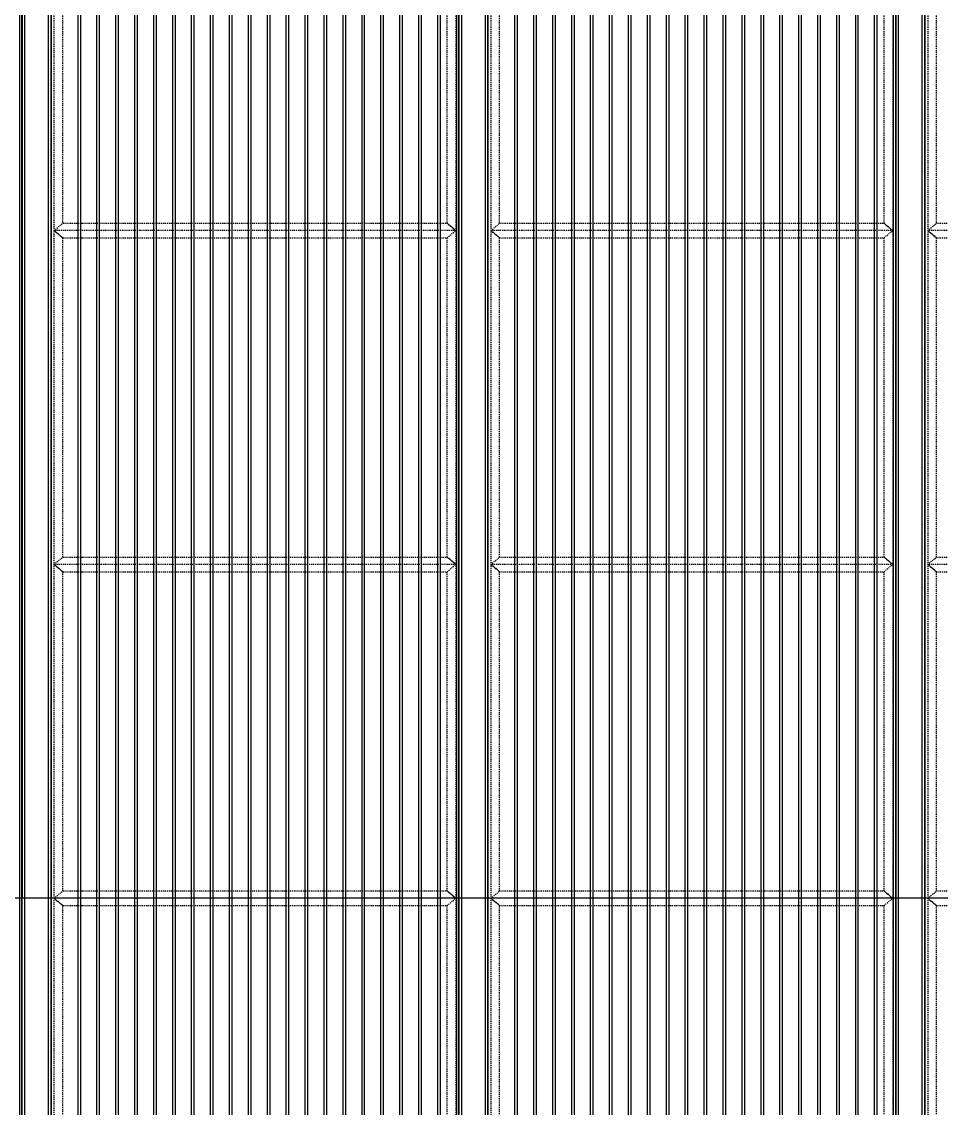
# Model space of a CAD drawing. Header units: millimetres. Extents: x 2519235 to 7246330, y 25937 to 201821.
# Drawn here: x 3143635 to 3146792, y 110629 to 114361 of the extents above; entities that cross this region are included whole.
import ezdxf
from ezdxf.xclip import XClip

# ---------------------------------------------------------------- set-up
doc = ezdxf.new("R2010")
doc.units = ezdxf.units.MM
doc.header["$XCLIPFRAME"] = 0
doc.set_wipeout_variables(frame=1)
for name, pattern in [('ACM_Grid2', [9, 6, -1, 1, -1]), ('HIDDEN', [0.375, 0.25, -0.125]), ('HIDDEN2', [4.7625, 3.175, -1.5875]), ('TA_GL_005.00000', [13.75, 5, -1.25, 1.25, -1.25, 5]), ('TA_HL_001.00000', [6.5, 3.55, -2.95])]:
    doc.linetypes.add(name, pattern=pattern)
for name, color, linetype in [('000 - 0_SYM_DWG_GRIDLINE_MAIN_COLOR_251', 7, 'Continuous'), ('010 - ASPG_EXTR_MAIN_COLOR_2', 7, 'Continuous'), ('010 - ASPG_EXTR_WIPEOUT_', 7, 'Continuous'), ('010 - ASPG_FRAMING_MAIN_COLOR_1', 7, 'Continuous'), ('010 - ASPG_FRAMING_MAIN_COLOR_2', 7, 'Continuous'), ('010 - ASPG_FRAMING_SUB_COLOR_2', 7, 'Continuous'), ('010 - ASPG_FRAMING_SUB_COLOR_3', 7, 'Continuous'), ('010 - ASPG_FRAMING_WIPEOUT_', 7, 'Continuous'), ('_[-125x65x6x8', 7, 'Continuous'), ('_PL-02', 7, 'Continuous'), ('_PLATE-SC', 7, 'Continuous'), ('_SC -100x100x6x8', 7, 'Continuous'), ('_งานโครงสร้าง', 7, 'Continuous'), ('G-ANNO-HATCH-G251', 7, 'Continuous')]:
    doc.layers.add(name, color=color, linetype=linetype)
doc.layers.add('ACM_Line_Grid Line _Existing__Lw2_', color=7, linetype='ACM_Grid2', lineweight=9)
doc.styles.add('TA', font='', dxfattribs={"height": 4.5})
doc.styles.get('TA').set_extended_font_data('Cordia New')

# ---------------------------------------------------------------- blocks, each defined once
blk = doc.blocks.new('*U996')
at = {"layer": '000 - 0_SYM_DWG_GRIDLINE_MAIN_COLOR_251', "color": 7, "linetype": 'ByBlock', "ltscale": 5}
blk.add_line((20, 0), (-878, 0), dxfattribs=at)
at = {"color": 7, "style": 'TA', "flags": 1}
blk.add_attdef('LOCATION', (6, -6), '', height=4.5, rotation=270, dxfattribs=at)
blk = doc.blocks.new('W-1-PP17-ENT1_REV02_20260415-163734_PP17_ENT1_ELE3_DIMS')
at = {"layer": '000 - 0_SYM_DWG_GRIDLINE_MAIN_COLOR_251', "color": 7, "linetype": 'TA_GL_005.00000', "xscale": 50, "yscale": 50, "zscale": 50, "rotation": 180}
blk.add_blockref('*U996', (-18300, 110940), dxfattribs=at)
blk = doc.blocks.new('*U92')
at = {"color": 7, "linetype": 'HIDDEN2', "ltscale": 0.3}
blk.add_line((0, -26.5), (-2700, -26.5), dxfattribs=at)
at = {"color": 7}
blk.add_lwpolyline([(0, 32.5), (-2700, 32.5), (-2700, -32.5), (0, -32.5)], close=True, dxfattribs=at)
blk = doc.blocks.new('_PL-01')
at = {"layer": 'G-ANNO-HATCH-G251'}
h = blk.add_hatch(dxfattribs=at)
h.set_pattern_fill('AR-CONC', scale=0.05)
h.set_pattern_definition([(50, (-178564.836, -85577.109), (9.10923345, -0.79695428), [0.9525, -10.4775]), (355, (-178564.836, -85577.109), (-1.76217107, 9.55284226), [0.762, -8.3820292]), (100.4514447, (-178564.077, -85577.176), (7.34706235, 8.7558876), [0.80950044, -8.90451223]), (46.1842, (-178564.836, -85574.569), (13.55395204, -2.1021164), [1.42875, -15.71625]), (96.6355576, (-178563.706, -85574.744), (11.8702067, 12.3713062), [1.2142512, -13.3567804]), (351.184151, (-178564.836, -85574.57), (11.8702067, 12.3713062), [1.1429984, -12.5729866]), (21, (-178563.566, -85575.204), (7.58071956, -5.1132599), [0.9525, -10.4775]), (326, (-178563.566, -85575.204), (3.0901014, 9.2093983), [0.762, -8.382]), (71.451445, (-178562.934, -85575.63), (10.67082096, 4.09613844), [0.80950044, -8.9044969]), (37.5, (-178564.8358, -85577.1093), (0.15443016, 4.227751944), [0, -8.2804, 0, -8.509, 0, -8.41375]), (7.5, (-178564.836, -85577.1093), (3.34098313, 5.00902874), [0, -4.8514, 0, -8.0899, 0, -3.20675]), (327.5, (-178567.668, -85577.1093), (6.77952976, -0.2864372), [0, -3.175, 0, -9.906, 0, -13.1445]), (317.5, (-178568.938, -85577.1093), (7.40645907, 1.27132455), [0, -4.1275, 0, -6.5786, 0, -9.3345])])
h.paths.add_polyline_path([(70, 0), (-70, 0), (-70, -10), (70, -10)])
h = blk.add_hatch(dxfattribs=at)
h.set_pattern_fill('ANSI32', scale=0.5, angle=90)
h.set_pattern_definition([(135, (-178371.5467, -85577.1093), (-3.36759605, -3.36759605), []), (135, (-178371.5467, -85574.8643), (-3.36759605, -3.36759605), [])])
h.paths.add_polyline_path([(70, -10), (-70, -10), (-70, -20), (70, -20)])
at = {"color": 7}
for points in [[(-70, 0), (70, 0), (70, -10), (-70, -10)], [(-70, -10), (70, -10), (70, -20), (-70, -20)]]:
    blk.add_lwpolyline(points, close=True, dxfattribs=at)
at = {"layer": 'ACM_Line_Grid Line _Existing__Lw2_', "color": 7, "lineweight": 20}
blk.add_line((0, 0), (0, -20), dxfattribs=at)
blk = doc.blocks.new('*U55')
at = {"color": 7}
for p, q in [((-3, 3160), (-63, 3160)), ((-57.9, 3155), (-50, 3155)), ((-50, 5), (-50, 3155)), ((-50, 3155), (50, 3155)), ((-17.6, 3135.8), (-18.8, 3135)), ((-18.8, 3135), (-18.8, 3115)), ((-17.6, 3135.8), (-11, 3135.8)), ((-11, 3135.8), (-9.8, 3135)), ((-9.8, 3138.5), (-9.8, 3111.5)), ((-9.8, 3138.5), (-8, 3138.5)), ((-8, 3138.5), (-8, 3111.5)), ((-3, 3155), (-3, 3160)), ((4, 3111.5), (4, 3138.5)), ((5.8, 3138.5), (4, 3138.5)), ((5.8, 3111.5), (5.8, 3138.5)), ((7, 3135.8), (5.8, 3135)), ((13.6, 3135.8), (7, 3135.8)), ((13.6, 3135.8), (14.8, 3135)), ((14.8, 3115), (14.8, 3135)), ((22.6, 3135.8), (16, 3135.8)), ((22.6, 3135.8), (23.8, 3135)), ((23.8, 3115), (23.8, 3135)), ((50, 3155), (50, 5)), ((-24.8, 3131.6), (-24.8, 3118.4)), ((-24.8, 3131.6), (-23.6, 3130.3)), ((-24.8, 3118.4), (-23.6, 3119.7)), ((-22.4, 3131.6), (-23.6, 3130.3)), ((-23.6, 3130.3), (-23.6, 3119.7)), ((-23.6, 3119.7), (-22.4, 3118.4)), ((-22.4, 3131.6), (-21.2, 3130.3)), ((-22.4, 3131.6), (-22.4, 3118.4)), ((-22.4, 3118.4), (-21.2, 3119.7)), ((-20, 3131.6), (-21.2, 3130.3)), ((-21.2, 3130.3), (-21.2, 3119.7)), ((-21.2, 3119.7), (-20, 3118.4)), ((-20, 3131.6), (-18.8, 3130.3)), ((-20, 3131.6), (-20, 3118.4)), ((-20, 3118.4), (-18.8, 3119.7)), ((-17.6, 3114.2), (-18.8, 3115)), ((-17.6, 3128.6), (-11, 3128.6)), ((-17.6, 3121.4), (-11, 3121.4)), ((-17.6, 3114.2), (-11, 3114.2)), ((-11, 3114.2), (-9.8, 3115)), ((-9.8, 3111.5), (-8, 3111.5)), ((5.8, 3111.5), (4, 3111.5)), ((7, 3114.2), (5.8, 3115)), ((13.6, 3128.6), (7, 3128.6)), ((13.6, 3121.4), (7, 3121.4)), ((13.6, 3114.2), (7, 3114.2)), ((13.6, 3114.2), (14.8, 3115)), ((22.6, 3128.6), (16, 3128.6)), ((22.6, 3121.4), (16, 3121.4)), ((22.6, 3114.2), (16, 3114.2)), ((22.6, 3114.2), (23.8, 3115)), ((25, 3131.6), (23.8, 3130.3)), ((25, 3118.4), (23.8, 3119.7)), ((26.2, 3130.3), (25, 3131.6)), ((25, 3118.4), (25, 3131.6)), ((25, 3118.4), (26.2, 3119.7)), ((27.4, 3131.6), (26.2, 3130.3)), ((26.2, 3119.7), (26.2, 3130.3)), ((27.4, 3118.4), (26.2, 3119.7)), ((28.6, 3130.3), (27.4, 3131.6)), ((27.4, 3118.4), (27.4, 3131.6)), ((27.4, 3118.4), (28.6, 3119.7)), ((29.8, 3131.6), (28.6, 3130.3)), ((28.6, 3130.3), (28.6, 3119.7)), ((29.8, 3118.4), (28.6, 3119.7)), ((29.8, 3118.4), (29.8, 3131.6)), ((-24.8, 28.4), (-24.8, 41.6)), ((-24.8, 41.6), (-23.6, 40.3)), ((-23.6, 40.3), (-22.4, 41.6)), ((-23.6, 29.7), (-23.6, 40.3)), ((-22.4, 41.6), (-21.2, 40.3)), ((-22.4, 28.4), (-22.4, 41.6)), ((-21.2, 40.3), (-20, 41.6)), ((-21.2, 29.7), (-21.2, 40.3)), ((-20, 41.6), (-18.8, 40.3)), ((-20, 28.4), (-20, 41.6)), ((-17.6, 45.8), (-18.8, 45)), ((-18.8, 25), (-18.8, 45)), ((-17.6, 45.8), (-11, 45.8)), ((-17.6, 38.6), (-11, 38.6)), ((-11, 45.8), (-9.8, 45)), ((-9.8, 21.5), (-9.8, 48.5)), ((-9.8, 48.5), (-8, 48.5)), ((-8, 21.5), (-8, 48.5)), ((4, 48.5), (4, 21.5)), ((5.8, 48.5), (4, 48.5)), ((5.8, 48.5), (5.8, 21.5)), ((7, 45.8), (5.8, 45)), ((13.6, 45.8), (7, 45.8)), ((13.6, 38.6), (7, 38.6)), ((13.6, 45.8), (14.8, 45)), ((14.8, 45), (14.8, 25)), ((22.6, 45.8), (16, 45.8)), ((22.6, 38.6), (16, 38.6)), ((22.6, 45.8), (23.8, 45)), ((23.8, 45), (23.8, 25)), ((25, 41.6), (23.8, 40.3)), ((25, 41.6), (26.2, 40.3)), ((25, 41.6), (25, 28.4)), ((27.4, 41.6), (26.2, 40.3)), ((26.2, 40.3), (26.2, 29.7)), ((27.4, 41.6), (28.6, 40.3)), ((27.4, 41.6), (27.4, 28.4)), ((29.8, 41.6), (28.6, 40.3)), ((28.6, 29.7), (28.6, 40.3)), ((29.8, 41.6), (29.8, 28.4)), ((-3, 0), (-63, 0)), ((-57.9, 5), (-50, 5)), ((-50, 5), (50, 5)), ((-24.8, 28.4), (-23.6, 29.7)), ((-22.4, 28.4), (-23.6, 29.7)), ((-22.4, 28.4), (-21.2, 29.7)), ((-20, 28.4), (-21.2, 29.7)), ((-20, 28.4), (-18.8, 29.7)), ((-17.6, 24.2), (-18.8, 25)), ((-17.6, 31.4), (-11, 31.4)), ((-17.6, 24.2), (-11, 24.2)), ((-11, 24.2), (-9.8, 25)), ((-9.8, 21.5), (-8, 21.5)), ((-3, 5), (-3, 0)), ((5.8, 21.5), (4, 21.5)), ((7, 24.2), (5.8, 25)), ((13.6, 31.4), (7, 31.4)), ((13.6, 24.2), (7, 24.2)), ((13.6, 24.2), (14.8, 25)), ((22.6, 31.4), (16, 31.4)), ((22.6, 24.2), (16, 24.2)), ((22.6, 24.2), (23.8, 25)), ((25, 28.4), (23.8, 29.7)), ((26.2, 29.7), (25, 28.4)), ((27.4, 28.4), (26.2, 29.7)), ((28.6, 29.7), (27.4, 28.4)), ((29.8, 28.4), (28.6, 29.7))]:
    blk.add_line(p, q, dxfattribs=at)
at = {"color": 7, "linetype": 'HIDDEN'}
for p, q in [((-8, 3150), (-8, 3105.1)), ((-8, 10), (-8, 54.9))]:
    blk.add_line(p, q, dxfattribs=at)
at = {"color": 7, "linetype": 'HIDDEN', "ltscale": 0.1}
for p, q in [((-3, 3155), (-3, 5)), ((3, 5), (3, 3155))]:
    blk.add_line(p, q, dxfattribs=at)
at = {"color": 7}
for points in [[(-17.6, 3135.8, 0.325), (-17.6, 3128.6, 0.325), (-17.6, 3121.4, 0.325), (-17.6, 3114.2, 0.325)], [(-11, 3135.8, -0.325), (-11, 3128.6, -0.325), (-11, 3121.4, -0.325), (-11, 3114.2, -0.325)], [(7, 3114.2, -0.325), (7, 3121.4, -0.325), (7, 3128.6, -0.325), (7, 3135.8, -0.325)], [(13.6, 3114.2, 0.325), (13.6, 3121.4, 0.325), (13.6, 3128.6, 0.325), (13.6, 3135.8, 0.325)], [(22.6, 3114.2, 0.325), (22.6, 3121.4, 0.325), (22.6, 3128.6, 0.325), (22.6, 3135.8, 0.325)], [(-17.6, 24.2, -0.325), (-17.6, 31.4, -0.325), (-17.6, 38.6, -0.325), (-17.6, 45.8, -0.325)], [(-11, 24.2, 0.325), (-11, 31.4, 0.325), (-11, 38.6, 0.325), (-11, 45.8, 0.325)], [(7, 45.8, 0.325), (7, 38.6, 0.325), (7, 31.4, 0.325), (7, 24.2, 0.325)], [(13.6, 45.8, -0.325), (13.6, 38.6, -0.325), (13.6, 31.4, -0.325), (13.6, 24.2, -0.325)], [(22.6, 45.8, -0.325), (22.6, 38.6, -0.325), (22.6, 31.4, -0.325), (22.6, 24.2, -0.325)]]:
    blk.add_lwpolyline(points, format="xyb", dxfattribs=at)
for points in [[(16, 3135.8, 0.325), (16, 3128.6, 0.325), (16, 3121.4, 0.325), (16, 3114.2), (14.8, 3115), (14.8, 3135)], [(16, 24.2, -0.325), (16, 31.4, -0.325), (16, 38.6, -0.325), (16, 45.8), (14.8, 45), (14.8, 25)]]:
    blk.add_lwpolyline(points, format="xyb", close=True, dxfattribs=at)
for centre, radius, start, end in [((-57.2, 3160.9), 5.91, 188.4792, 263.1502), ((-18.3, 3125), 9.29, 134.3223, 225.6777), ((71.5, 3120.9), 47.7, 178.4903, 181.5097), ((23.3, 3125), 9.29, 314.3223, 45.6777), ((-18.3, 35), 9.29, 134.3223, 225.6777), ((71.5, 39.1), 47.7, 178.4903, 181.5097), ((23.3, 35), 9.29, 314.3223, 45.6777), ((-57.2, -0.9), 5.91, 96.8498, 171.5208)]:
    blk.add_arc(centre, radius, start, end, dxfattribs=at)
at = {"color": 7, "linetype": 'HIDDEN'}
for centre, radius, start, end in [((-13, 3150), 5, 0, 90), ((-2.1, 3105.8), 5.91, 186.8498, 261.5208), ((-2.1, 54.2), 5.91, 98.4792, 173.1502), ((-13, 10), 5, 270, 0)]:
    blk.add_arc(centre, radius, start, end, dxfattribs=at)
at = {"layer": 'Defpoints', "color": 7}
blk.add_line((0, 3160), (0, 0), dxfattribs=at)
blk = doc.blocks.new('_PL-02')
at = {"layer": 'G-ANNO-HATCH-G251'}
h = blk.add_hatch(dxfattribs=at)
h.set_pattern_fill('ANSI32', scale=0.5, angle=90)
h.set_pattern_definition([(135, (-178371.5467, -85567.1093), (-3.36759605, -3.36759605), []), (135, (-178371.5467, -85564.8643), (-3.36759605, -3.36759605), [])])
h.paths.add_polyline_path([(70, 0), (-70, 0), (-70, -10), (70, -10)])
at = {"color": 7}
blk.add_lwpolyline([(-70, 0), (70, 0), (70, -10), (-70, -10)], close=True, dxfattribs=at)
at = {"layer": 'ACM_Line_Grid Line _Existing__Lw2_', "color": 7, "lineweight": 20}
blk.add_line((0, 0), (0, -10), dxfattribs=at)
blk = doc.blocks.new('W-1-PP17-ENT1_REV02_20260415-163809_PP17_ENT1_SE_ELE3')
at = {"layer": '_งานโครงสร้าง', "color": 7}
for p, q in [((774.8, 114340), (1024.8, 114340)), ((1024.8, 114340), (1024.8, 100790)), ((3774.8, 114340), (3774.8, 100790)), ((3774.8, 114340), (4024.8, 114340)), ((1199.8, 110840), (1449.8, 110840)), ((3349.8, 110840), (3599.8, 110840))]:
    blk.add_line(p, q, dxfattribs=at)
at = {"layer": '_งานโครงสร้าง', "color": 7, "extrusion": (-1.22465e-16, 1, 0)}
blk.add_line((1024.8, 110840), (3774.8, 110840), dxfattribs=at)
at = {"layer": '_งานโครงสร้าง', "color": 7}
blk.add_lwpolyline([(1024.8, 114340), (3774.8, 114340), (3774.8, 114040), (1024.8, 114040)], close=True, dxfattribs=at)
at = {"layer": '_[-125x65x6x8', "color": 7}
for p in [(3749.8, 113365), (3749.8, 111865)]:
    blk.add_blockref('*U92', p, dxfattribs=at)
at = {"layer": '_PL-02', "color": 7}
for p in [(1324.8, 114030), (3474.8, 114030)]:
    blk.add_blockref('_PL-02', p, dxfattribs=at)
at = {"layer": '_PLATE-SC', "color": 7, "xscale": -1, "rotation": 180}
for p in [(1324.8, 110840), (3474.8, 110840)]:
    blk.add_blockref('_PL-01', p, dxfattribs=at)
at = {"layer": '_SC -100x100x6x8', "color": 7}
for p in [(1324.8, 110860), (3474.8, 110860)]:
    blk.add_blockref('*U55', p, dxfattribs=at)
blk = doc.blocks.new('*U1309')
at = {"color": 7}
blk.add_wipeout([(0, -40), (27009, -40), (27009, 40), (0, 40)], dxfattribs=at).dxf.layer = '010 - ASPG_FRAMING_WIPEOUT_'
at = {"layer": '010 - ASPG_FRAMING_MAIN_COLOR_2', "color": 7}
blk.add_lwpolyline([(0, -40), (27009, -40), (27009, 40), (0, 40)], close=True, dxfattribs=at)
at = {"color": 7}
for points in [[(0, 40), (27084, 40), (27084, 50), (0, 50)], [(0, -50), (27084, -50), (27084, -40), (0, -40)]]:
    blk.add_wipeout(points, dxfattribs=at).dxf.layer = '010 - ASPG_FRAMING_WIPEOUT_'
at = {"layer": '010 - ASPG_FRAMING_MAIN_COLOR_1', "color": 7}
for points in [[(0, 40), (27084, 40), (27084, 50), (0, 50)], [(0, -50), (27084, -50), (27084, -40), (0, -40)]]:
    blk.add_lwpolyline(points, close=True, dxfattribs=at)
blk = doc.blocks.new('*U3388')
at = {"color": 7}
blk.add_wipeout([(50, 0), (1450, 0), (1450, 3000), (50, 3000)], dxfattribs=at).dxf.layer = '010 - ASPG_EXTR_WIPEOUT_'
at = {"layer": '010 - ASPG_EXTR_MAIN_COLOR_2', "color": 7}
for points in [[(141.5, 0), (151.7, 0), (151.7, 3000), (141.5, 3000)], [(206.5, 0), (216.7, 0), (216.7, 3000), (206.5, 3000)], [(271.5, 0), (281.7, 0), (281.7, 3000), (271.5, 3000)], [(336.5, 0), (346.7, 0), (346.7, 3000), (336.5, 3000)], [(401.5, 0), (411.7, 0), (411.7, 3000), (401.5, 3000)], [(466.5, 0), (476.7, 0), (476.7, 3000), (466.5, 3000)], [(531.5, 0), (541.7, 0), (541.7, 3000), (531.5, 3000)], [(596.5, 0), (606.7, 0), (606.7, 3000), (596.5, 3000)], [(661.5, 0), (671.7, 0), (671.7, 3000), (661.5, 3000)], [(726.5, 0), (736.7, 0), (736.7, 3000), (726.5, 3000)], [(791.5, 0), (801.7, 0), (801.7, 3000), (791.5, 3000)], [(856.5, 0), (866.7, 0), (866.7, 3000), (856.5, 3000)], [(921.5, 0), (931.7, 0), (931.7, 3000), (921.5, 3000)], [(986.5, 0), (996.7, 0), (996.7, 3000), (986.5, 3000)], [(1051.5, 0), (1061.7, 0), (1061.7, 3000), (1051.5, 3000)], [(1116.5, 0), (1126.7, 0), (1126.7, 3000), (1116.5, 3000)], [(1181.5, 0), (1191.7, 0), (1191.7, 3000), (1181.5, 3000)], [(1246.5, 0), (1256.7, 0), (1256.7, 3000), (1246.5, 3000)], [(1311.5, 0), (1321.7, 0), (1321.7, 3000), (1311.5, 3000)], [(1376.5, 0), (1386.7, 0), (1386.7, 3000), (1376.5, 3000)]]:
    blk.add_lwpolyline(points, close=True, dxfattribs=at)
at = {"layer": '010 - ASPG_FRAMING_SUB_COLOR_2', "color": 7}
blk.add_lwpolyline([(50, 0), (1450, 0), (1450, 3000), (50, 3000)], close=True, dxfattribs=at)
at = {"color": 7}
for points in [[(-50, 0), (50, 0), (50, 3000), (-50, 3000)], [(1450, 0), (1550, 0), (1550, 3000), (1450, 3000)]]:
    blk.add_wipeout(points, dxfattribs=at).dxf.layer = '010 - ASPG_EXTR_WIPEOUT_'
at = {"layer": '010 - ASPG_EXTR_MAIN_COLOR_2', "color": 7}
blk.add_lwpolyline([(1441.5, 0), (1451.7, 0), (1451.7, 3000), (1441.5, 3000)], close=True, dxfattribs=at)
at = {"layer": '010 - ASPG_FRAMING_MAIN_COLOR_1', "color": 7}
for points in [[(-50, 0), (-40, 0), (-40, 3000), (-50, 3000)], [(40, 0), (50, 0), (50, 3000), (40, 3000)], [(1450, 0), (1460, 0), (1460, 3000), (1450, 3000)], [(1540, 0), (1550, 0), (1550, 3000), (1540, 3000)]]:
    blk.add_lwpolyline(points, close=True, dxfattribs=at)
at = {"layer": '010 - ASPG_FRAMING_SUB_COLOR_2', "color": 7}
for points in [[(-50, 0), (50, 0), (50, 3000), (-50, 3000)], [(1450, 0), (1550, 0), (1550, 3000), (1450, 3000)]]:
    blk.add_lwpolyline(points, close=True, dxfattribs=at)
blk = doc.blocks.new('*U1269')
at = {"color": 7}
blk.add_wipeout([(50, 0), (1450, 0), (1450, 3440), (50, 3440)], dxfattribs=at).dxf.layer = '010 - ASPG_EXTR_WIPEOUT_'
at = {"layer": '010 - ASPG_EXTR_MAIN_COLOR_2', "color": 7}
for points in [[(141.5, 0), (151.7, 0), (151.7, 3440), (141.5, 3440)], [(206.5, 0), (216.7, 0), (216.7, 3440), (206.5, 3440)], [(271.5, 0), (281.7, 0), (281.7, 3440), (271.5, 3440)], [(336.5, 0), (346.7, 0), (346.7, 3440), (336.5, 3440)], [(401.5, 0), (411.7, 0), (411.7, 3440), (401.5, 3440)], [(466.5, 0), (476.7, 0), (476.7, 3440), (466.5, 3440)], [(531.5, 0), (541.7, 0), (541.7, 3440), (531.5, 3440)], [(596.5, 0), (606.7, 0), (606.7, 3440), (596.5, 3440)], [(661.5, 0), (671.7, 0), (671.7, 3440), (661.5, 3440)], [(726.5, 0), (736.7, 0), (736.7, 3440), (726.5, 3440)], [(791.5, 0), (801.7, 0), (801.7, 3440), (791.5, 3440)], [(856.5, 0), (866.7, 0), (866.7, 3440), (856.5, 3440)], [(921.5, 0), (931.7, 0), (931.7, 3440), (921.5, 3440)], [(986.5, 0), (996.7, 0), (996.7, 3440), (986.5, 3440)], [(1051.5, 0), (1061.7, 0), (1061.7, 3440), (1051.5, 3440)], [(1116.5, 0), (1126.7, 0), (1126.7, 3440), (1116.5, 3440)], [(1181.5, 0), (1191.7, 0), (1191.7, 3440), (1181.5, 3440)], [(1246.5, 0), (1256.7, 0), (1256.7, 3440), (1246.5, 3440)], [(1311.5, 0), (1321.7, 0), (1321.7, 3440), (1311.5, 3440)], [(1376.5, 0), (1386.7, 0), (1386.7, 3440), (1376.5, 3440)]]:
    blk.add_lwpolyline(points, close=True, dxfattribs=at)
at = {"layer": '010 - ASPG_FRAMING_SUB_COLOR_2', "color": 7}
blk.add_lwpolyline([(50, 0), (1450, 0), (1450, 3440), (50, 3440)], close=True, dxfattribs=at)
at = {"color": 7}
for points in [[(-50, 0), (50, 0), (50, 3440), (-50, 3440)], [(1450, 0), (1550, 0), (1550, 3440), (1450, 3440)]]:
    blk.add_wipeout(points, dxfattribs=at).dxf.layer = '010 - ASPG_EXTR_WIPEOUT_'
at = {"layer": '010 - ASPG_EXTR_MAIN_COLOR_2', "color": 7}
blk.add_lwpolyline([(1441.5, 0), (1451.7, 0), (1451.7, 3440), (1441.5, 3440)], close=True, dxfattribs=at)
at = {"layer": '010 - ASPG_FRAMING_MAIN_COLOR_1', "color": 7}
for points in [[(-50, 0), (-40, 0), (-40, 3440), (-50, 3440)], [(40, 0), (50, 0), (50, 3440), (40, 3440)], [(1450, 0), (1460, 0), (1460, 3440), (1450, 3440)], [(1540, 0), (1550, 0), (1550, 3440), (1540, 3440)]]:
    blk.add_lwpolyline(points, close=True, dxfattribs=at)
at = {"layer": '010 - ASPG_FRAMING_SUB_COLOR_2', "color": 7}
for points in [[(-50, 0), (50, 0), (50, 3440), (-50, 3440)], [(1450, 0), (1550, 0), (1550, 3440), (1450, 3440)]]:
    blk.add_lwpolyline(points, close=True, dxfattribs=at)
blk = doc.blocks.new('*U1270')
at = {"color": 7}
blk.add_wipeout([(50, 0), (1450, 0), (1450, 3440), (50, 3440)], dxfattribs=at).dxf.layer = '010 - ASPG_EXTR_WIPEOUT_'
at = {"layer": '010 - ASPG_EXTR_MAIN_COLOR_2', "color": 7}
for points in [[(141.5, 0), (151.7, 0), (151.7, 3440), (141.5, 3440)], [(206.5, 0), (216.7, 0), (216.7, 3440), (206.5, 3440)], [(271.5, 0), (281.7, 0), (281.7, 3440), (271.5, 3440)], [(336.5, 0), (346.7, 0), (346.7, 3440), (336.5, 3440)], [(401.5, 0), (411.7, 0), (411.7, 3440), (401.5, 3440)], [(466.5, 0), (476.7, 0), (476.7, 3440), (466.5, 3440)], [(531.5, 0), (541.7, 0), (541.7, 3440), (531.5, 3440)], [(596.5, 0), (606.7, 0), (606.7, 3440), (596.5, 3440)], [(661.5, 0), (671.7, 0), (671.7, 3440), (661.5, 3440)], [(726.5, 0), (736.7, 0), (736.7, 3440), (726.5, 3440)], [(791.5, 0), (801.7, 0), (801.7, 3440), (791.5, 3440)], [(856.5, 0), (866.7, 0), (866.7, 3440), (856.5, 3440)], [(921.5, 0), (931.7, 0), (931.7, 3440), (921.5, 3440)], [(986.5, 0), (996.7, 0), (996.7, 3440), (986.5, 3440)], [(1051.5, 0), (1061.7, 0), (1061.7, 3440), (1051.5, 3440)], [(1116.5, 0), (1126.7, 0), (1126.7, 3440), (1116.5, 3440)], [(1181.5, 0), (1191.7, 0), (1191.7, 3440), (1181.5, 3440)], [(1246.5, 0), (1256.7, 0), (1256.7, 3440), (1246.5, 3440)], [(1311.5, 0), (1321.7, 0), (1321.7, 3440), (1311.5, 3440)], [(1376.5, 0), (1386.7, 0), (1386.7, 3440), (1376.5, 3440)]]:
    blk.add_lwpolyline(points, close=True, dxfattribs=at)
at = {"layer": '010 - ASPG_FRAMING_SUB_COLOR_2', "color": 7}
blk.add_lwpolyline([(50, 0), (1450, 0), (1450, 3440), (50, 3440)], close=True, dxfattribs=at)
at = {"color": 7}
for points in [[(-50, 0), (50, 0), (50, 3440), (-50, 3440)], [(1450, 0), (1550, 0), (1550, 3440), (1450, 3440)]]:
    blk.add_wipeout(points, dxfattribs=at).dxf.layer = '010 - ASPG_EXTR_WIPEOUT_'
at = {"layer": '010 - ASPG_EXTR_MAIN_COLOR_2', "color": 7}
blk.add_lwpolyline([(1441.5, 0), (1451.7, 0), (1451.7, 3440), (1441.5, 3440)], close=True, dxfattribs=at)
at = {"layer": '010 - ASPG_FRAMING_MAIN_COLOR_1', "color": 7}
for points in [[(-50, 0), (-40, 0), (-40, 3440), (-50, 3440)], [(40, 0), (50, 0), (50, 3440), (40, 3440)], [(1450, 0), (1460, 0), (1460, 3440), (1450, 3440)], [(1540, 0), (1550, 0), (1550, 3440), (1540, 3440)]]:
    blk.add_lwpolyline(points, close=True, dxfattribs=at)
at = {"layer": '010 - ASPG_FRAMING_SUB_COLOR_2', "color": 7}
for points in [[(-50, 0), (50, 0), (50, 3440), (-50, 3440)], [(1450, 0), (1550, 0), (1550, 3440), (1450, 3440)]]:
    blk.add_lwpolyline(points, close=True, dxfattribs=at)
blk = doc.blocks.new('*U1271')
at = {"color": 7}
blk.add_wipeout([(50, 0), (1450, 0), (1450, 3440), (50, 3440)], dxfattribs=at).dxf.layer = '010 - ASPG_EXTR_WIPEOUT_'
at = {"layer": '010 - ASPG_EXTR_MAIN_COLOR_2', "color": 7}
for points in [[(141.5, 0), (151.7, 0), (151.7, 3440), (141.5, 3440)], [(206.5, 0), (216.7, 0), (216.7, 3440), (206.5, 3440)], [(271.5, 0), (281.7, 0), (281.7, 3440), (271.5, 3440)], [(336.5, 0), (346.7, 0), (346.7, 3440), (336.5, 3440)], [(401.5, 0), (411.7, 0), (411.7, 3440), (401.5, 3440)], [(466.5, 0), (476.7, 0), (476.7, 3440), (466.5, 3440)], [(531.5, 0), (541.7, 0), (541.7, 3440), (531.5, 3440)], [(596.5, 0), (606.7, 0), (606.7, 3440), (596.5, 3440)], [(661.5, 0), (671.7, 0), (671.7, 3440), (661.5, 3440)], [(726.5, 0), (736.7, 0), (736.7, 3440), (726.5, 3440)], [(791.5, 0), (801.7, 0), (801.7, 3440), (791.5, 3440)], [(856.5, 0), (866.7, 0), (866.7, 3440), (856.5, 3440)], [(921.5, 0), (931.7, 0), (931.7, 3440), (921.5, 3440)], [(986.5, 0), (996.7, 0), (996.7, 3440), (986.5, 3440)], [(1051.5, 0), (1061.7, 0), (1061.7, 3440), (1051.5, 3440)], [(1116.5, 0), (1126.7, 0), (1126.7, 3440), (1116.5, 3440)], [(1181.5, 0), (1191.7, 0), (1191.7, 3440), (1181.5, 3440)], [(1246.5, 0), (1256.7, 0), (1256.7, 3440), (1246.5, 3440)], [(1311.5, 0), (1321.7, 0), (1321.7, 3440), (1311.5, 3440)], [(1376.5, 0), (1386.7, 0), (1386.7, 3440), (1376.5, 3440)]]:
    blk.add_lwpolyline(points, close=True, dxfattribs=at)
at = {"layer": '010 - ASPG_FRAMING_SUB_COLOR_2', "color": 7}
blk.add_lwpolyline([(50, 0), (1450, 0), (1450, 3440), (50, 3440)], close=True, dxfattribs=at)
at = {"color": 7}
for points in [[(-50, 0), (50, 0), (50, 3440), (-50, 3440)], [(1450, 0), (1550, 0), (1550, 3440), (1450, 3440)]]:
    blk.add_wipeout(points, dxfattribs=at).dxf.layer = '010 - ASPG_EXTR_WIPEOUT_'
at = {"layer": '010 - ASPG_EXTR_MAIN_COLOR_2', "color": 7}
blk.add_lwpolyline([(1441.5, 0), (1451.7, 0), (1451.7, 3440), (1441.5, 3440)], close=True, dxfattribs=at)
at = {"layer": '010 - ASPG_FRAMING_MAIN_COLOR_1', "color": 7}
for points in [[(-50, 0), (-40, 0), (-40, 3440), (-50, 3440)], [(40, 0), (50, 0), (50, 3440), (40, 3440)], [(1450, 0), (1460, 0), (1460, 3440), (1450, 3440)], [(1540, 0), (1550, 0), (1550, 3440), (1540, 3440)]]:
    blk.add_lwpolyline(points, close=True, dxfattribs=at)
at = {"layer": '010 - ASPG_FRAMING_SUB_COLOR_2', "color": 7}
for points in [[(-50, 0), (50, 0), (50, 3440), (-50, 3440)], [(1450, 0), (1550, 0), (1550, 3440), (1450, 3440)]]:
    blk.add_lwpolyline(points, close=True, dxfattribs=at)
blk = doc.blocks.new('*U1272')
at = {"color": 7}
blk.add_wipeout([(50, 0), (1450, 0), (1450, 3440), (50, 3440)], dxfattribs=at).dxf.layer = '010 - ASPG_EXTR_WIPEOUT_'
at = {"layer": '010 - ASPG_EXTR_MAIN_COLOR_2', "color": 7}
for points in [[(141.5, 0), (151.7, 0), (151.7, 3440), (141.5, 3440)], [(206.5, 0), (216.7, 0), (216.7, 3440), (206.5, 3440)], [(271.5, 0), (281.7, 0), (281.7, 3440), (271.5, 3440)], [(336.5, 0), (346.7, 0), (346.7, 3440), (336.5, 3440)], [(401.5, 0), (411.7, 0), (411.7, 3440), (401.5, 3440)], [(466.5, 0), (476.7, 0), (476.7, 3440), (466.5, 3440)], [(531.5, 0), (541.7, 0), (541.7, 3440), (531.5, 3440)], [(596.5, 0), (606.7, 0), (606.7, 3440), (596.5, 3440)], [(661.5, 0), (671.7, 0), (671.7, 3440), (661.5, 3440)], [(726.5, 0), (736.7, 0), (736.7, 3440), (726.5, 3440)], [(791.5, 0), (801.7, 0), (801.7, 3440), (791.5, 3440)], [(856.5, 0), (866.7, 0), (866.7, 3440), (856.5, 3440)], [(921.5, 0), (931.7, 0), (931.7, 3440), (921.5, 3440)], [(986.5, 0), (996.7, 0), (996.7, 3440), (986.5, 3440)], [(1051.5, 0), (1061.7, 0), (1061.7, 3440), (1051.5, 3440)], [(1116.5, 0), (1126.7, 0), (1126.7, 3440), (1116.5, 3440)], [(1181.5, 0), (1191.7, 0), (1191.7, 3440), (1181.5, 3440)], [(1246.5, 0), (1256.7, 0), (1256.7, 3440), (1246.5, 3440)], [(1311.5, 0), (1321.7, 0), (1321.7, 3440), (1311.5, 3440)], [(1376.5, 0), (1386.7, 0), (1386.7, 3440), (1376.5, 3440)]]:
    blk.add_lwpolyline(points, close=True, dxfattribs=at)
at = {"layer": '010 - ASPG_FRAMING_SUB_COLOR_2', "color": 7}
blk.add_lwpolyline([(50, 0), (1450, 0), (1450, 3440), (50, 3440)], close=True, dxfattribs=at)
at = {"color": 7}
for points in [[(-50, 0), (50, 0), (50, 3440), (-50, 3440)], [(1450, 0), (1550, 0), (1550, 3440), (1450, 3440)]]:
    blk.add_wipeout(points, dxfattribs=at).dxf.layer = '010 - ASPG_EXTR_WIPEOUT_'
at = {"layer": '010 - ASPG_EXTR_MAIN_COLOR_2', "color": 7}
blk.add_lwpolyline([(1441.5, 0), (1451.7, 0), (1451.7, 3440), (1441.5, 3440)], close=True, dxfattribs=at)
at = {"layer": '010 - ASPG_FRAMING_MAIN_COLOR_1', "color": 7}
for points in [[(-50, 0), (-40, 0), (-40, 3440), (-50, 3440)], [(40, 0), (50, 0), (50, 3440), (40, 3440)], [(1450, 0), (1460, 0), (1460, 3440), (1450, 3440)], [(1540, 0), (1550, 0), (1550, 3440), (1540, 3440)]]:
    blk.add_lwpolyline(points, close=True, dxfattribs=at)
at = {"layer": '010 - ASPG_FRAMING_SUB_COLOR_2', "color": 7}
for points in [[(-50, 0), (50, 0), (50, 3440), (-50, 3440)], [(1450, 0), (1550, 0), (1550, 3440), (1450, 3440)]]:
    blk.add_lwpolyline(points, close=True, dxfattribs=at)
blk = doc.blocks.new('*U2617')
at = {"layer": '010 - ASPG_FRAMING_SUB_COLOR_3', "color": 7, "linetype": 'ByBlock'}
for points in [[(0, 0), (0, 1380), (25, 1350), (25, 30), (0, 0)], [(1146.7, 1380), (0, 1380), (25, 1350), (1121.7, 1350)], [(1146.7, 0), (1146.7, 1380), (1121.7, 1350), (1121.7, 30), (1146.7, 0)], [(25, 30), (1121.7, 30), (1146.7, 0), (0, 0), (25, 30)]]:
    blk.add_lwpolyline(points, close=True, dxfattribs=at)
blk = doc.blocks.new('*U3389')
at = {"layer": '010 - ASPG_FRAMING_SUB_COLOR_3', "color": 7, "linetype": 'ByBlock'}
for points in [[(0, 0), (0, 1380), (25, 1350), (25, 30), (0, 0)], [(1500, 1380), (0, 1380), (25, 1350), (1475, 1350)], [(1500, 0), (1500, 1380), (1475, 1350), (1475, 30), (1500, 0)], [(25, 30), (1475, 30), (1500, 0), (0, 0), (25, 30)]]:
    blk.add_lwpolyline(points, close=True, dxfattribs=at)
blk = doc.blocks.new('W-1-PP17-ENT1_REV02_20260417-030348_PP17_ENT_ASPG_ELE3')
at = {"color": 7, "rotation": 180}
blk.add_blockref('*U1309', (9900, 111290), dxfattribs=at)
at = {"color": 7}
blk.add_blockref('*U1269', (3901, 111350), dxfattribs=at)
blk.add_blockref('*U1270', (2401, 111350), dxfattribs=at)
blk.add_blockref('*U1271', (901, 111350), dxfattribs=at)
at = {"color": 7, "linetype": 'TA_HL_001.00000', "rotation": 90}
for p in [(5341, 113643.3), (5341, 112496.7), (5341, 111350)]:
    blk.add_blockref('*U2617', p, dxfattribs=at)
at = {"color": 7}
blk.add_blockref('*U1272', (-599, 111350), dxfattribs=at)
at = {"color": 7, "linetype": 'TA_HL_001.00000', "rotation": 90}
for p in [(3841, 113643.3), (3841, 112496.7), (3841, 111350)]:
    blk.add_blockref('*U2617', p, dxfattribs=at)
for p in [(2341, 113643.3), (2341, 112496.7), (2341, 111350)]:
    blk.add_blockref('*U2617', p, dxfattribs=at)
at = {"color": 7}
blk.add_blockref('*U3388', (-599, 108350), dxfattribs=at)
blk.add_blockref('*U3388', (901, 108350), dxfattribs=at)
blk.add_blockref('*U3388', (2401, 108350), dxfattribs=at)
at = {"color": 7, "linetype": 'TA_HL_001.00000', "rotation": 90}
blk.add_blockref('*U3389', (2341, 109850), dxfattribs=at)
at = {"color": 7}
blk.add_blockref('*U3388', (3901, 108350), dxfattribs=at)
at = {"color": 7, "linetype": 'TA_HL_001.00000', "rotation": 90}
for p in [(3841, 109850), (5341, 109850)]:
    blk.add_blockref('*U3389', p, dxfattribs=at)

msp = doc.modelspace()

# ---------------------------------------------------------------- block references
at = {"color": 7}
ref = msp.add_blockref('W-1-PP17-ENT1_REV02_20260415-163734_PP17_ENT1_ELE3_DIMS', (3142784.512, 0), dxfattribs=at)
XClip(ref).set_block_clipping_path([(-30746.20774421, 96626.6495575322), (8009.3387503899, 118826.648907504)])

# ---------------------------------------------------------------- next in the draw order: block references
ref = msp.add_blockref('W-1-PP17-ENT1_REV02_20260415-163809_PP17_ENT1_SE_ELE3', (3142784.512, 0), dxfattribs=at)
XClip(ref).set_block_clipping_path([(-27924.5126162572, 96626.6495575322), (8003.79225579, 118826.648907504)])

# ---------------------------------------------------------------- next in the draw order: block references
ref = msp.add_blockref('W-1-PP17-ENT1_REV02_20260417-030348_PP17_ENT_ASPG_ELE3', (3142784.512, 0), dxfattribs=at)
XClip(ref).set_block_clipping_path([(-30746.20774421, 96626.6495575322), (8009.3387503899, 118826.648907504)])

doc.saveas('drawing.dxf')
